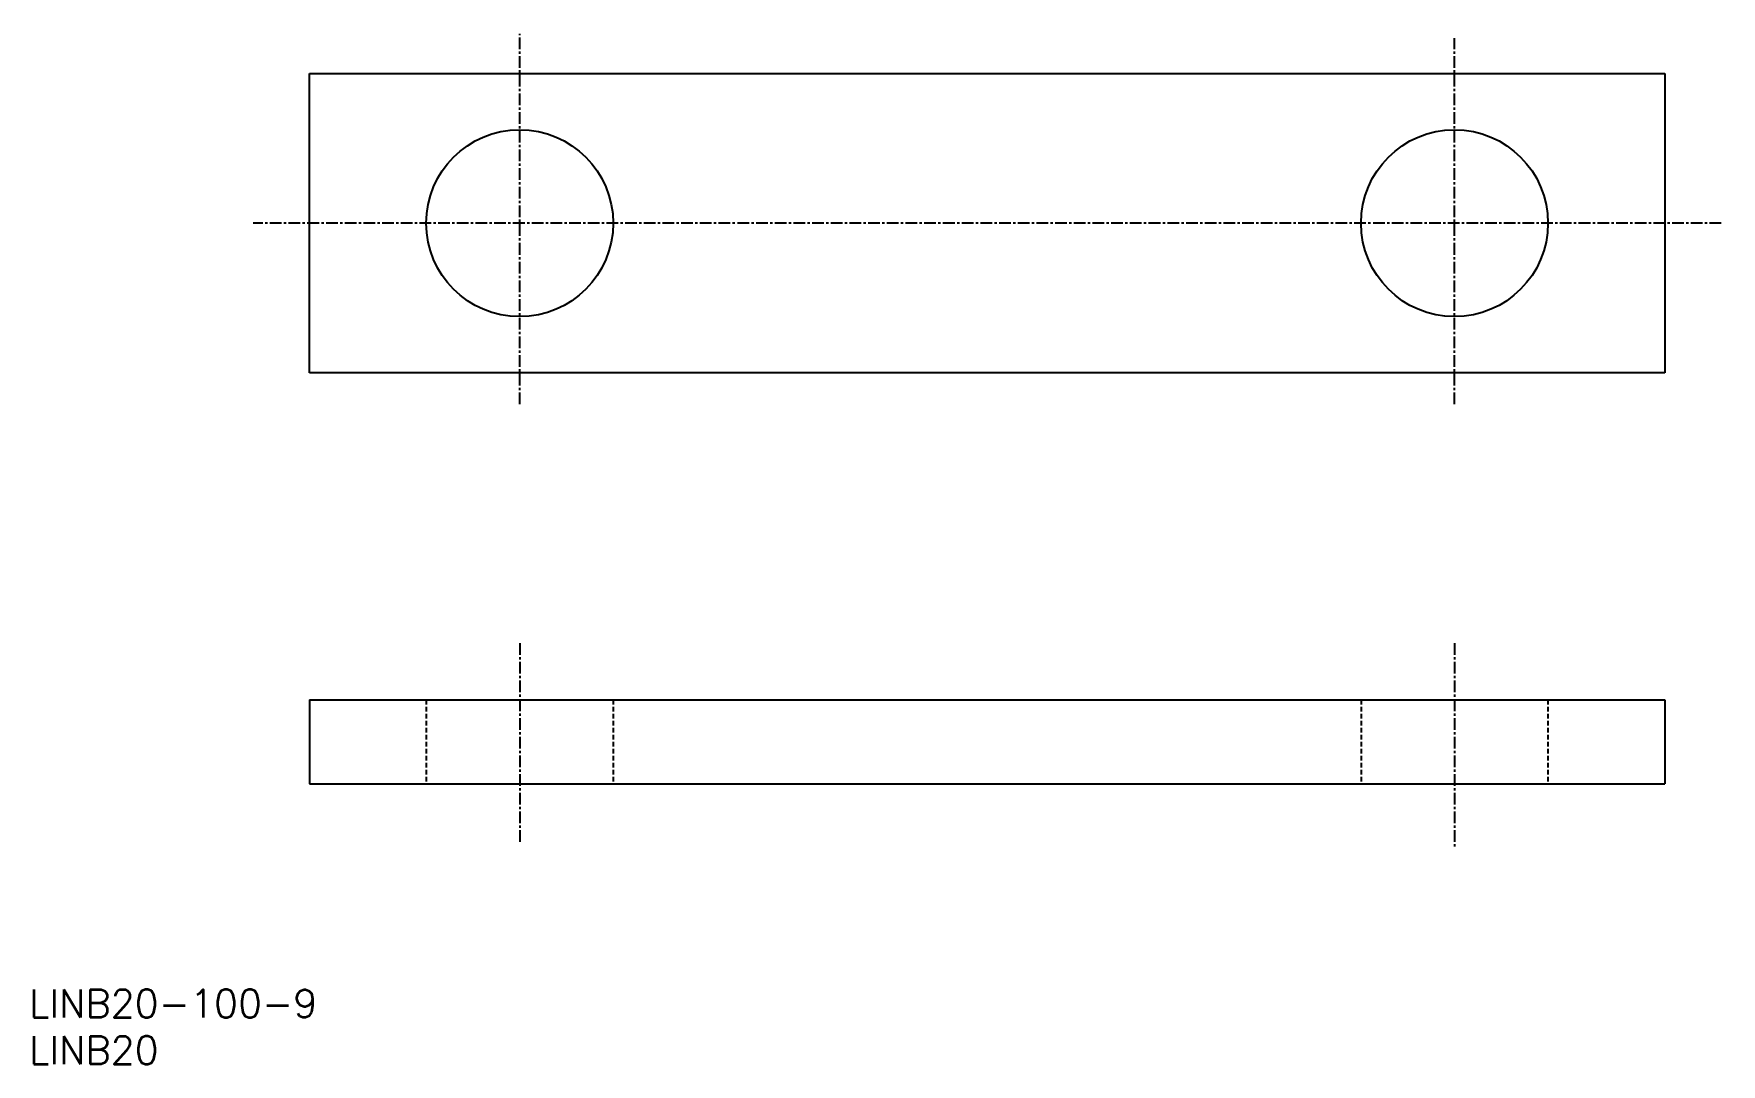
# Model space of a CAD drawing. Extents: x 1 to 181, y 0 to 110.
import ezdxf

# ---------------------------------------------------------------- set-up
doc = ezdxf.new("R2010")
doc.units = 0
doc.linetypes.add('CENTER', pattern=[2, 1.25, -0.25, 0.25, -0.25])
doc.linetypes.add('DASHED', pattern=[0.75, 0.5, -0.25])
doc.layers.get('0').update_dxf_attribs({"linetype": 'CONTINUOUS'})
doc.styles.get("Standard").update_dxf_attribs({"font": 'txt.shx'})

# ---------------------------------------------------------------- blocks, each defined once
blk = doc.blocks.new('*U6')
at = {"color": 7, "linetype": 'CONTINUOUS'}
blk.add_text('LINB20', height=3, dxfattribs=at).set_placement((0, 0))
blk = doc.blocks.new('*U7')
at = {"color": 7, "linetype": 'CONTINUOUS'}
blk.add_text('LINB20-100-9', height=3, dxfattribs=at).set_placement((0, 5))

msp = doc.modelspace()

# ---------------------------------------------------------------- linework, layer by layer
at = {"color": 1, "linetype": 'CENTER'}
for p, q in [((52.5, 70.63), (52.5, 110.27)), ((152.5, 70.63), (152.5, 109.78)), ((181.03, 90), (23.97, 90)), ((52.5, 45.05), (52.5, 23.55)), ((152.5, 45.05), (152.5, 23.06))]:
    msp.add_line(p, q, dxfattribs=at)
for p, q in [((30, 106), (175, 106)), ((30, 74), (30, 106)), ((52, 106), (52, 106)), ((62.5, 106), (62.5, 106)), ((175, 106), (175, 74)), ((175, 74), (30, 74)), ((30, 39), (175, 39)), ((30, 39), (30, 30)), ((175, 39), (175, 30)), ((30, 30), (175, 30))]:
    msp.add_line(p, q)
at = {"color": 3, "linetype": 'DASHED'}
for p, q in [((42.5, 39), (42.5, 30)), ((62.5, 39), (62.5, 30)), ((142.5, 39), (142.5, 30)), ((162.5, 39), (162.5, 30))]:
    msp.add_line(p, q, dxfattribs=at)
for centre in [(52.5, 90), (152.5, 90)]:
    msp.add_circle(centre, 10)

# ---------------------------------------------------------------- block references
at = {"color": 7, "linetype": 'CONTINUOUS'}
for name in ['*U7', '*U6']:
    msp.add_blockref(name, (0, 0), dxfattribs=at)

doc.saveas('drawing.dxf')
